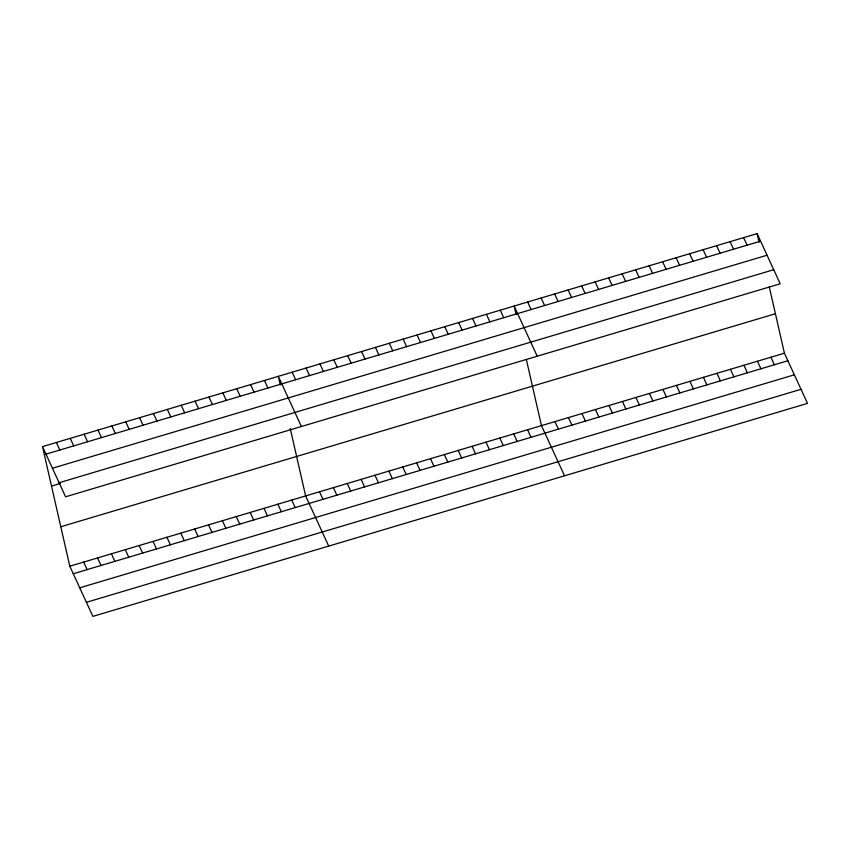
<?xml version="1.0" encoding="UTF-8"?>
<svg xmlns="http://www.w3.org/2000/svg" width="850" height="850" viewBox="0 0 850 850"><rect width="100%" height="100%" fill="white"/><g stroke="black" fill="none" stroke-linecap="round" stroke-linejoin="round"><path stroke-width="1.27" d="M42.5 446.632L757.116 233.612L780.194 283.783L65.578 496.804L42.5 446.632L69.806 566.217L92.884 616.388L807.5 403.368L784.423 353.196L769.324 287.056M45.964 454.166L760.591 241.156M52.434 468.233L767.061 255.223M59.107 482.736L773.723 269.716M51.51 486.094L60.339 483.459M60.796 526.756L775.412 313.735M69.806 566.217L784.423 353.196M73.27 573.75L787.897 360.74M79.741 587.817L794.367 374.808M86.413 602.31L801.029 389.3M743.622 237.639L747.086 245.183M730.118 241.666L733.593 249.199M770.929 357.223L774.393 364.767M716.624 245.692L720.088 253.226M757.424 361.25L760.899 368.783M703.131 249.709L706.594 257.252M743.931 365.266L747.394 372.81M689.626 253.736L693.09 261.269M730.426 369.293L733.901 376.837M676.133 257.762L679.596 265.296M716.933 373.32L720.396 380.853M662.628 261.779L666.102 269.322M703.439 377.336L706.903 384.88M649.134 265.806L652.598 273.349M689.934 381.363L693.409 388.907M635.63 269.832L639.104 277.366M676.441 385.39L679.904 392.923M622.136 273.849L625.6 281.392M662.936 389.417L666.411 396.95M608.632 277.876L612.106 285.419M649.442 393.433L652.906 400.977M595.138 281.902L598.602 289.436M635.938 397.46L639.412 404.993M581.644 285.919L585.108 293.462M622.444 401.487L625.908 409.02M568.14 289.946L571.614 297.489M608.951 405.503L612.414 413.047M554.646 293.973L558.11 301.506M595.446 409.53L598.91 417.074M541.142 297.999L544.616 305.533M581.952 413.557L585.416 421.09M527.648 302.016L531.112 309.559M568.448 417.573L571.923 425.117M537.221 356.214L514.144 306.043L516.12 314.67M554.954 421.6L558.418 429.144M500.278 310.176L503.742 317.719M564.528 475.798L541.45 425.627L526.352 359.476M486.402 314.309L489.876 321.853M527.584 429.76L531.048 437.293M472.536 318.442L476 325.986M513.708 433.893L517.183 441.437M458.66 322.586L462.124 330.119M499.842 438.026L503.306 445.57M444.784 326.719L448.258 334.252M485.966 442.159L489.43 449.703M430.918 330.852L434.382 338.396M472.09 446.303L475.564 453.836M417.042 334.985L420.516 342.529M458.224 450.436L461.688 457.969M403.176 339.118L406.64 346.662M444.348 454.569L447.822 462.113M389.3 343.262L392.764 350.795M430.483 458.703L433.946 466.246M375.424 347.395L378.898 354.928M416.606 462.836L420.07 470.379M361.558 351.528L365.022 359.061M402.73 466.979L406.204 474.513M347.682 355.661L351.156 363.205M388.864 471.112L392.328 478.646M333.816 359.794L337.28 367.338M374.988 475.246L378.462 482.779M319.94 363.928L323.404 371.471M361.123 479.379L364.586 486.922M306.064 368.071L309.538 375.604M347.246 483.512L350.71 491.056M292.198 372.204L295.662 379.737M333.37 487.645L336.844 495.189M301.399 426.509L278.322 376.337L280.298 384.965M319.504 491.789L322.968 499.322M264.456 380.471L267.92 388.014M328.706 546.093L305.628 495.922L290.233 428.506M250.58 384.604L254.044 392.147M291.763 500.055L295.226 507.588M236.704 388.737L240.178 396.281M277.886 504.188L281.35 511.732M222.838 392.881L226.302 400.414M264.01 508.321L267.484 515.865M208.962 397.014L212.436 404.547M250.144 512.454L253.608 519.998M195.096 401.147L198.56 408.68M236.268 516.598L239.742 524.131M181.22 405.28L184.684 412.824M222.403 520.731L225.866 528.264M167.344 409.413L170.818 416.957M208.526 524.864L211.99 532.398M153.478 413.546L156.942 421.09M194.65 528.997L198.124 536.541M139.602 417.69L143.076 425.223M180.784 533.131L184.248 540.674M125.736 421.823L129.2 429.356M166.908 537.264L170.383 544.808M111.86 425.956L115.324 433.5M153.042 541.408L156.506 548.941M97.984 430.089L101.458 437.633M139.166 545.541L142.63 553.074M84.118 434.223L87.582 441.766M125.29 549.674L128.764 557.218M70.242 438.366L73.716 445.899M111.424 553.807L114.888 561.351M56.376 442.499L59.84 450.033M97.548 557.94L101.022 565.484M83.683 562.084L87.146 569.617M757.116 233.612L759.093 242.25"/></g></svg>
